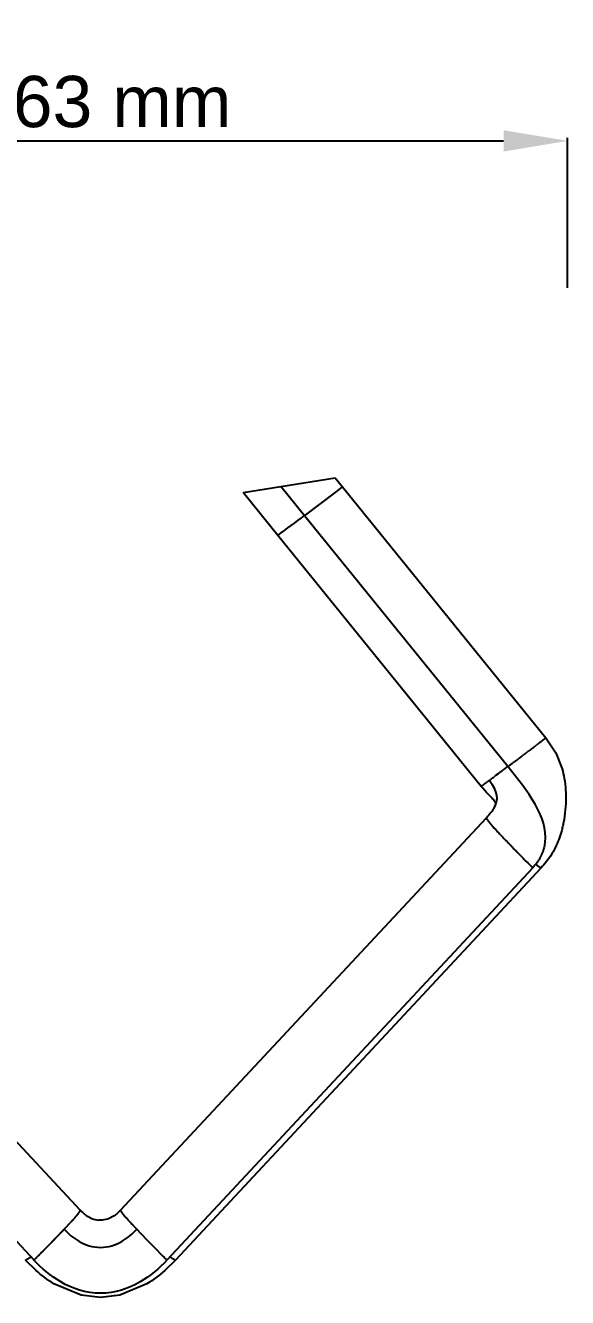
# Model space of a CAD drawing. Header units: millimetres. Extents: x 6152 to 28526, y 1087 to 12861.
# Drawn here: x 20505.6 to 20717.2, y 10625.2 to 11121.6 of the extents above; entities that cross this region are included whole.
import ezdxf

# ---------------------------------------------------------------- set-up
doc = ezdxf.new("R2010")
doc.units = ezdxf.units.MM
doc.header["$LTSCALE"] = 0.05
doc.layers.add('Cotation', color=8, linetype='Continuous', lineweight=9)
doc.styles.get("Standard").update_dxf_attribs({"font": 'arial.ttf'})
doc.dimstyles.new('ISO-25', dxfattribs={"dimtxt": 2.5, "dimasz": 2.5, "dimexe": 1.25, "dimexo": 0.625, "dimtad": 1, "dimtxsty": 'Standard', "dimcen": 2.5, "dimadec": 0, "dimazin": 0, "dimtfac": 1, "dimtmove": 0, "dimatfit": 3, "dimfxl": 1, "dimarcsym": 0})

# ---------------------------------------------------------------- blocks, each defined once
blk = doc.blocks.new('*D49')
at = {"layer": 'Cotation', "color": 0, "lineweight": -2, "transparency": 16777216}
for p, q in [((20353.92, 11019.25), (20353.92, 11077.77)), ((20378.92, 11076.52), (20692.19, 11076.52)), ((20717.19, 11019.25), (20717.19, 11077.77))]:
    blk.add_line(p, q, dxfattribs=at)
at = {"layer": 'Cotation', "color": 0, "transparency": 16777216}
for points in [[(20378.92, 11080.69), (20378.92, 11072.35), (20353.92, 11076.52)], [(20692.19, 11080.69), (20692.19, 11072.35), (20717.19, 11076.52)]]:
    blk.add_solid(points, dxfattribs=at)
at = {"layer": 'Defpoints', "color": 0, "transparency": 16777216}
for p in [(20717.19, 11076.52), (20353.92, 11018.63), (20717.19, 11018.63)]:
    blk.add_point(p, dxfattribs=at)
at = {"layer": 'Cotation', "color": 0, "transparency": 16777216, "insert": (20535.55, 11091.74), "char_height": 20, "attachment_point": 5}
blk.add_mtext('363 mm', dxfattribs=at)

msp = doc.modelspace()

# ---------------------------------------------------------------- linework, layer by layer
for p, q in [((20605.32, 10941.66), (20626.53, 10945.06)), ((20626.53, 10945.06), (20629.39, 10941.53)), ((20590.58, 10939.29), (20605.32, 10941.66)), ((20604.12, 10922.59), (20590.58, 10939.29)), ((20590.58, 10939.29), (20590.58, 10939.29)), ((20614.55, 10930.26), (20605.32, 10941.66)), ((20629.4, 10941.53), (20708.75, 10843.63)), ((20693.91, 10832.37), (20614.55, 10930.26)), ((20683.47, 10824.69), (20604.12, 10922.59)), ((20703.53, 10839.65), (20703.67, 10839.75)), ((20703.84, 10839.88), (20703.96, 10839.97)), ((20704.04, 10840.03), (20703.96, 10839.97)), ((20704.13, 10840.1), (20704.23, 10840.18)), ((20704.33, 10840.25), (20704.23, 10840.18)), ((20704.52, 10840.39), (20704.37, 10840.28)), ((20704.52, 10840.39), (20704.64, 10840.49)), ((20704.89, 10840.68), (20704.77, 10840.59)), ((20704.89, 10840.68), (20704.9, 10840.69)), ((20705.07, 10840.82), (20704.9, 10840.69)), ((20705.07, 10840.82), (20705.16, 10840.88)), ((20705.25, 10840.95), (20705.16, 10840.88)), ((20705.43, 10841.09), (20705.29, 10840.98)), ((20705.43, 10841.09), (20705.54, 10841.17)), ((20705.78, 10841.35), (20705.66, 10841.26)), ((20705.94, 10841.48), (20705.78, 10841.35)), ((20705.78, 10841.35), (20705.78, 10841.35)), ((20706.11, 10841.6), (20706.02, 10841.53)), ((20706.28, 10841.73), (20706.14, 10841.62)), ((20706.28, 10841.73), (20706.36, 10841.79)), ((20706.45, 10841.86), (20706.36, 10841.79)), ((20706.45, 10841.86), (20706.48, 10841.88)), ((20706.53, 10841.92), (20706.48, 10841.88)), ((20706.53, 10841.92), (20706.59, 10841.97)), ((20706.61, 10841.98), (20706.7, 10842.05)), ((20706.77, 10842.1), (20706.7, 10842.05)), ((20706.77, 10842.1), (20706.81, 10842.13)), ((20706.84, 10842.16), (20706.81, 10842.13)), ((20706.84, 10842.16), (20706.91, 10842.21)), ((20706.92, 10842.22), (20706.91, 10842.21)), ((20706.92, 10842.22), (20707.02, 10842.29)), ((20707.07, 10842.33), (20707.02, 10842.29)), ((20707.07, 10842.33), (20707.12, 10842.37)), ((20707.14, 10842.39), (20707.12, 10842.37)), ((20707.14, 10842.39), (20707.22, 10842.44)), ((20707.29, 10842.5), (20707.22, 10842.44)), ((20707.29, 10842.5), (20707.31, 10842.52)), ((20707.36, 10842.55), (20707.31, 10842.52)), ((20707.36, 10842.55), (20707.41, 10842.59)), ((20707.42, 10842.6), (20707.5, 10842.66)), ((20707.55, 10842.7), (20707.5, 10842.66)), ((20707.55, 10842.7), (20707.59, 10842.72)), ((20707.62, 10842.75), (20707.59, 10842.72)), ((20707.62, 10842.75), (20707.67, 10842.79)), ((20707.68, 10842.79), (20707.71, 10842.82)), ((20707.74, 10842.84), (20707.71, 10842.82)), ((20707.8, 10842.88), (20707.75, 10842.85)), ((20707.8, 10842.88), (20707.83, 10842.91)), ((20707.85, 10842.93), (20707.83, 10842.91)), ((20707.85, 10842.93), (20707.87, 10842.94)), ((20707.96, 10843.01), (20707.87, 10842.94)), ((20707.96, 10843.01), (20707.98, 10843.02)), ((20708.01, 10843.05), (20707.98, 10843.02)), ((20708.06, 10843.08), (20708.01, 10843.05)), ((20708.01, 10843.05), (20708.01, 10843.05)), ((20708.06, 10843.08), (20708.08, 10843.1)), ((20708.1, 10843.12), (20708.08, 10843.1)), ((20708.19, 10843.19), (20708.11, 10843.12)), ((20708.23, 10843.22), (20708.2, 10843.19)), ((20708.23, 10843.22), (20708.25, 10843.23)), ((20708.27, 10843.24), (20708.25, 10843.23)), ((20708.27, 10843.24), (20708.28, 10843.25)), ((20708.3, 10843.27), (20708.28, 10843.25)), ((20708.3, 10843.27), (20708.31, 10843.28)), ((20708.33, 10843.29), (20708.35, 10843.31)), ((20708.39, 10843.34), (20708.41, 10843.35)), ((20708.42, 10843.36), (20708.41, 10843.35)), ((20708.42, 10843.36), (20708.45, 10843.38)), ((20708.47, 10843.4), (20708.45, 10843.38)), ((20708.47, 10843.4), (20708.48, 10843.41)), ((20708.49, 10843.42), (20708.48, 10843.41)), ((20708.49, 10843.42), (20708.51, 10843.44)), ((20708.54, 10843.45), (20708.51, 10843.44)), ((20708.56, 10843.47), (20708.54, 10843.46)), ((20708.54, 10843.45), (20708.54, 10843.46)), ((20708.56, 10843.47), (20708.57, 10843.48)), ((20708.58, 10843.49), (20708.6, 10843.5)), ((20708.61, 10843.51), (20708.62, 10843.52)), ((20708.63, 10843.53), (20708.62, 10843.52)), ((20708.63, 10843.53), (20708.64, 10843.54)), ((20708.64, 10843.54), (20708.66, 10843.55)), ((20708.67, 10843.56), (20708.66, 10843.55)), ((20708.67, 10843.56), (20708.68, 10843.57)), ((20708.68, 10843.57), (20708.71, 10843.59)), ((20708.71, 10843.59), (20708.72, 10843.6)), ((20708.71, 10843.59), (20708.71, 10843.59)), ((20708.72, 10843.6), (20708.73, 10843.61)), ((20708.72, 10843.6), (20708.72, 10843.6)), ((20708.73, 10843.61), (20708.74, 10843.62)), ((20708.73, 10843.61), (20708.73, 10843.61)), ((20708.74, 10843.62), (20708.75, 10843.63)), ((20708.74, 10843.62), (20708.74, 10843.62)), ((20708.74, 10843.62), (20708.74, 10843.62)), ((20708.74, 10843.62), (20708.74, 10843.62)), ((20708.75, 10843.63), (20708.75, 10843.63)), ((20698.06, 10835.5), (20698.04, 10835.49)), ((20698.06, 10835.5), (20698.18, 10835.59)), ((20698.19, 10835.6), (20698.18, 10835.59)), ((20698.19, 10835.6), (20698.31, 10835.7)), ((20698.43, 10835.78), (20698.31, 10835.7)), ((20698.43, 10835.78), (20698.45, 10835.8)), ((20699.38, 10836.5), (20699.48, 10836.58)), ((20699.49, 10836.59), (20699.48, 10836.58)), ((20699.49, 10836.59), (20699.61, 10836.67)), ((20699.72, 10836.76), (20699.61, 10836.67)), ((20699.72, 10836.76), (20699.73, 10836.77)), ((20699.83, 10836.84), (20699.73, 10836.77)), ((20700.28, 10837.18), (20700.1, 10837.05)), ((20700.49, 10837.34), (20700.34, 10837.23)), ((20700.7, 10837.5), (20700.57, 10837.41)), ((20700.7, 10837.5), (20700.81, 10837.58)), ((20701.03, 10837.75), (20700.92, 10837.67)), ((20701.03, 10837.75), (20701.04, 10837.75)), ((20701.19, 10837.87), (20701.04, 10837.75)), ((20701.35, 10837.99), (20701.26, 10837.92)), ((20701.48, 10838.09), (20701.37, 10838.01)), ((20701.5, 10838.11), (20701.98, 10838.47)), ((20702.11, 10838.57), (20701.98, 10838.47)), ((20702.26, 10838.68), (20702.15, 10838.59)), ((20702.41, 10838.79), (20702.31, 10838.72)), ((20702.84, 10839.12), (20702.93, 10839.19)), ((20702.98, 10839.22), (20703.08, 10839.3)), ((20703.12, 10839.33), (20703.23, 10839.42)), ((20703.33, 10839.49), (20703.23, 10839.42)), ((20703.43, 10839.57), (20703.53, 10839.64)), ((20703.53, 10839.65), (20703.53, 10839.64)), ((20690.22, 10829.69), (20690.37, 10829.81)), ((20690.52, 10829.92), (20690.37, 10829.81)), ((20690.52, 10829.92), (20690.59, 10829.97)), ((20690.67, 10830.03), (20690.59, 10829.97)), ((20690.82, 10830.14), (20690.7, 10830.05)), ((20690.82, 10830.14), (20690.92, 10830.21)), ((20690.97, 10830.25), (20690.92, 10830.21)), ((20690.97, 10830.25), (20691.03, 10830.29)), ((20691.12, 10830.36), (20691.03, 10830.29)), ((20691.26, 10830.47), (20691.13, 10830.37)), ((20691.26, 10830.47), (20691.35, 10830.53)), ((20691.4, 10830.57), (20691.35, 10830.53)), ((20691.4, 10830.57), (20691.46, 10830.61)), ((20691.54, 10830.67), (20691.46, 10830.61)), ((20691.67, 10830.77), (20691.57, 10830.69)), ((20691.8, 10830.87), (20691.67, 10830.77)), ((20691.67, 10830.77), (20691.67, 10830.77)), ((20691.8, 10830.87), (20691.88, 10830.93)), ((20691.93, 10830.96), (20691.88, 10830.93)), ((20691.93, 10830.96), (20691.98, 10831)), ((20692.05, 10831.05), (20691.98, 10831)), ((20692.17, 10831.14), (20692.08, 10831.08)), ((20692.17, 10831.14), (20692.18, 10831.15)), ((20692.29, 10831.23), (20692.18, 10831.15)), ((20692.29, 10831.23), (20692.37, 10831.29)), ((20692.41, 10831.32), (20692.37, 10831.29)), ((20692.41, 10831.32), (20692.46, 10831.36)), ((20692.52, 10831.4), (20692.46, 10831.36)), ((20692.52, 10831.4), (20692.55, 10831.43)), ((20692.63, 10831.48), (20692.55, 10831.43)), ((20692.74, 10831.56), (20692.64, 10831.49)), ((20692.74, 10831.56), (20692.81, 10831.62)), ((20692.85, 10831.64), (20692.81, 10831.62)), ((20692.85, 10831.64), (20692.87, 10831.66)), ((20692.95, 10831.72), (20692.87, 10831.66)), ((20692.95, 10831.72), (20692.99, 10831.75)), ((20693.05, 10831.79), (20692.99, 10831.75)), ((20693.14, 10831.86), (20693.05, 10831.79)), ((20693.05, 10831.79), (20693.05, 10831.79)), ((20693.23, 10831.93), (20693.16, 10831.87)), ((20693.23, 10831.93), (20693.26, 10831.95)), ((20693.32, 10831.99), (20693.26, 10831.95)), ((20693.32, 10831.99), (20693.37, 10832.03)), ((20693.41, 10832.06), (20693.37, 10832.03)), ((20693.49, 10832.12), (20693.42, 10832.06)), ((20693.49, 10832.12), (20693.88, 10832.4)), ((20693.91, 10832.37), (20693.92, 10832.38)), ((20693.93, 10832.38), (20693.92, 10832.38)), ((20693.93, 10832.38), (20693.93, 10832.39)), ((20693.94, 10832.39), (20693.93, 10832.39)), ((20693.94, 10832.39), (20693.95, 10832.4)), ((20693.94, 10832.4), (20693.94, 10832.39)), ((20694.04, 10832.47), (20693.95, 10832.4)), ((20694.08, 10832.5), (20694.04, 10832.47)), ((20694.04, 10832.47), (20694.04, 10832.47)), ((20694.12, 10832.53), (20694.08, 10832.5)), ((20694.08, 10832.5), (20694.08, 10832.5)), ((20694.12, 10832.53), (20694.23, 10832.61)), ((20694.4, 10832.74), (20694.23, 10832.61)), ((20694.4, 10832.74), (20694.43, 10832.76)), ((20694.48, 10832.8), (20694.45, 10832.78)), ((20694.48, 10832.8), (20694.5, 10832.81)), ((20694.51, 10832.82), (20694.5, 10832.81)), ((20694.51, 10832.82), (20694.54, 10832.85)), ((20694.56, 10832.86), (20694.54, 10832.85)), ((20694.56, 10832.86), (20694.58, 10832.87)), ((20694.58, 10832.87), (20694.61, 10832.89)), ((20694.62, 10832.91), (20694.61, 10832.89)), ((20694.64, 10832.92), (20694.69, 10832.96)), ((20694.77, 10833.02), (20694.71, 10832.97)), ((20694.77, 10833.02), (20694.78, 10833.03)), ((20694.8, 10833.04), (20694.78, 10833.03)), ((20694.83, 10833.06), (20694.8, 10833.04)), ((20694.8, 10833.04), (20694.8, 10833.04)), ((20694.89, 10833.11), (20694.85, 10833.08)), ((20694.94, 10833.15), (20694.91, 10833.12)), ((20694.94, 10833.15), (20695.23, 10833.36)), ((20695.29, 10833.41), (20695.23, 10833.36)), ((20695.29, 10833.41), (20695.36, 10833.47)), ((20695.43, 10833.52), (20695.36, 10833.47)), ((20695.43, 10833.52), (20695.5, 10833.57)), ((20695.62, 10833.66), (20695.5, 10833.57)), ((20695.62, 10833.66), (20695.63, 10833.67)), ((20695.73, 10833.74), (20695.63, 10833.67)), ((20695.73, 10833.74), (20695.77, 10833.77)), ((20695.87, 10833.85), (20695.77, 10833.77)), ((20696.02, 10833.96), (20695.9, 10833.87)), ((20696.16, 10834.07), (20696.05, 10833.98)), ((20696.31, 10834.18), (20696.19, 10834.09)), ((20696.31, 10834.18), (20696.48, 10834.31)), ((20696.91, 10834.63), (20696.48, 10834.31)), ((20696.91, 10834.63), (20696.92, 10834.64)), ((20683.64, 10824.81), (20683.65, 10824.81)), ((20683.66, 10824.82), (20683.65, 10824.81)), ((20683.66, 10824.82), (20683.67, 10824.83)), ((20683.71, 10824.86), (20683.67, 10824.83)), ((20683.71, 10824.86), (20683.72, 10824.87)), ((20683.73, 10824.87), (20683.72, 10824.87)), ((20683.73, 10824.87), (20683.75, 10824.89)), ((20683.78, 10824.91), (20683.75, 10824.89)), ((20683.8, 10824.92), (20683.78, 10824.91)), ((20683.8, 10824.92), (20683.81, 10824.93)), ((20683.82, 10824.94), (20683.81, 10824.93)), ((20683.82, 10824.94), (20683.85, 10824.96)), ((20683.88, 10824.98), (20683.85, 10824.96)), ((20683.91, 10825), (20683.88, 10824.99)), ((20683.91, 10825), (20683.92, 10825.02)), ((20683.94, 10825.02), (20683.92, 10825.02)), ((20683.94, 10825.02), (20683.99, 10825.07)), ((20684, 10825.07), (20684.02, 10825.09)), ((20684.03, 10825.1), (20684.02, 10825.09)), ((20684.03, 10825.1), (20684.05, 10825.11)), ((20684.07, 10825.12), (20684.05, 10825.11)), ((20684.07, 10825.12), (20684.08, 10825.13)), ((20684.1, 10825.15), (20684.08, 10825.13)), ((20684.1, 10825.15), (20684.14, 10825.18)), ((20684.14, 10825.18), (20684.17, 10825.2)), ((20684.14, 10825.18), (20684.14, 10825.18)), ((20684.18, 10825.21), (20684.21, 10825.22)), ((20684.26, 10825.26), (20684.21, 10825.22)), ((20684.3, 10825.3), (20684.27, 10825.27)), ((20684.3, 10825.3), (20684.34, 10825.33)), ((20684.39, 10825.36), (20684.34, 10825.33)), ((20684.39, 10825.36), (20684.42, 10825.38)), ((20684.48, 10825.43), (20684.42, 10825.38)), ((20684.53, 10825.46), (20684.49, 10825.44)), ((20684.53, 10825.46), (20684.57, 10825.5)), ((20684.63, 10825.53), (20684.57, 10825.5)), ((20684.63, 10825.53), (20684.65, 10825.56)), ((20684.68, 10825.57), (20684.65, 10825.56)), ((20684.68, 10825.57), (20684.74, 10825.62)), ((20684.78, 10825.65), (20684.74, 10825.62)), ((20684.78, 10825.65), (20684.82, 10825.68)), ((20684.88, 10825.72), (20684.82, 10825.68)), ((20684.88, 10825.72), (20684.91, 10825.75)), ((20684.99, 10825.8), (20684.91, 10825.75)), ((20684.99, 10825.8), (20685.09, 10825.88)), ((20685.1, 10825.89), (20685.09, 10825.88)), ((20685.1, 10825.89), (20685.19, 10825.95)), ((20685.21, 10825.97), (20685.26, 10826.01)), ((20685.33, 10826.05), (20685.26, 10826.01)), ((20685.33, 10826.05), (20685.43, 10826.13)), ((20685.44, 10826.14), (20685.51, 10826.19)), ((20685.56, 10826.23), (20685.51, 10826.19)), ((20685.56, 10826.23), (20685.68, 10826.31)), ((20685.8, 10826.41), (20685.68, 10826.31)), ((20685.8, 10826.41), (20685.84, 10826.44)), ((20685.92, 10826.5), (20685.84, 10826.44)), ((20685.92, 10826.5), (20686.02, 10826.57)), ((20686.17, 10826.68), (20686.02, 10826.57)), ((20686.3, 10826.78), (20686.19, 10826.7)), ((20686.3, 10826.78), (20686.54, 10826.96)), ((20686.55, 10826.96), (20686.54, 10826.96)), ((20687.05, 10827.34), (20686.55, 10826.96)), ((20687.05, 10827.34), (20687.26, 10827.49)), ((20687.38, 10827.58), (20687.26, 10827.49)), ((20687.38, 10827.58), (20687.44, 10827.62)), ((20687.55, 10827.71), (20687.44, 10827.62)), ((20687.55, 10827.71), (20687.61, 10827.76)), ((20687.71, 10827.83), (20687.61, 10827.76)), ((20687.71, 10827.83), (20687.79, 10827.89)), ((20687.88, 10827.95), (20687.79, 10827.89)), ((20687.88, 10827.95), (20687.96, 10828.02)), ((20688.04, 10828.07), (20687.96, 10828.02)), ((20688.04, 10828.07), (20688.16, 10828.16)), ((20688.2, 10828.19), (20688.35, 10828.3)), ((20688.35, 10828.31), (20688.54, 10828.44)), ((20688.35, 10828.31), (20688.35, 10828.3)), ((20688.82, 10828.65), (20688.54, 10828.44)), ((20688.82, 10828.65), (20688.98, 10828.77)), ((20689.44, 10829.11), (20688.98, 10828.77)), ((20690.06, 10829.57), (20689.47, 10829.13)), ((20690.06, 10829.57), (20690.15, 10829.64)), ((20690.22, 10829.69), (20690.15, 10829.64)), ((20683.47, 10824.69), (20683.48, 10824.7)), ((20683.48, 10824.7), (20683.48, 10824.7)), ((20683.48, 10824.7), (20683.48, 10824.7)), ((20683.49, 10824.7), (20683.48, 10824.7)), ((20683.48, 10824.7), (20683.48, 10824.7)), ((20683.48, 10824.7), (20683.48, 10824.69)), ((20683.5, 10824.71), (20683.49, 10824.7)), ((20683.49, 10824.7), (20683.49, 10824.7)), ((20683.5, 10824.71), (20683.51, 10824.71)), ((20683.51, 10824.72), (20683.53, 10824.73)), ((20683.51, 10824.72), (20683.51, 10824.71)), ((20683.53, 10824.73), (20683.54, 10824.74)), ((20683.53, 10824.73), (20683.53, 10824.73)), ((20683.55, 10824.74), (20683.54, 10824.74)), ((20683.55, 10824.74), (20683.57, 10824.76)), ((20683.57, 10824.76), (20683.58, 10824.77)), ((20683.57, 10824.76), (20683.57, 10824.76)), ((20683.59, 10824.78), (20683.58, 10824.77)), ((20683.59, 10824.78), (20683.6, 10824.78)), ((20683.61, 10824.79), (20683.6, 10824.78)), ((20683.61, 10824.79), (20683.62, 10824.8)), ((20683.64, 10824.81), (20683.62, 10824.8)), ((20716.51, 10820.91), (20716.52, 10820.42)), ((20384.26, 10812.4), (20527.01, 10659.32)), ((20542.74, 10659.32), (20685.48, 10812.4)), ((20685.47, 10812.36), (20685.47, 10812.36)), ((20685.47, 10812.36), (20685.47, 10812.34)), ((20685.47, 10812.34), (20685.47, 10812.34)), ((20685.5, 10812.41), (20685.49, 10812.41)), ((20686.2, 10811.16), (20686.24, 10811.12)), ((20686.24, 10811.11), (20686.28, 10811.07)), ((20686.54, 10810.74), (20686.64, 10810.61)), ((20686.64, 10810.61), (20686.69, 10810.55)), ((20686.69, 10810.55), (20686.74, 10810.5)), ((20686.74, 10810.49), (20686.79, 10810.43)), ((20686.79, 10810.43), (20686.84, 10810.37)), ((20686.84, 10810.37), (20687.13, 10810.03)), ((20687.4, 10809.72), (20687.46, 10809.65)), ((20687.47, 10809.64), (20687.54, 10809.56)), ((20687.54, 10809.56), (20687.69, 10809.39)), ((20687.69, 10809.39), (20687.77, 10809.31)), ((20687.77, 10809.3), (20687.85, 10809.22)), ((20687.85, 10809.21), (20687.93, 10809.13)), ((20687.93, 10809.13), (20687.96, 10809.09)), ((20687.96, 10809.09), (20688.01, 10809.04)), ((20688.01, 10809.04), (20688.07, 10808.97)), ((20688.07, 10808.97), (20688.09, 10808.95)), ((20688.1, 10808.93), (20688.45, 10808.55)), ((20689.34, 10807.58), (20689.53, 10807.38)), ((20689.53, 10807.38), (20689.89, 10807)), ((20689.91, 10806.98), (20689.95, 10806.94)), ((20689.95, 10806.94), (20690.31, 10806.55)), ((20691.77, 10805), (20691.81, 10804.96)), ((20691.81, 10804.96), (20691.88, 10804.88)), ((20691.88, 10804.88), (20692.34, 10804.4)), ((20692.34, 10804.4), (20693.01, 10803.7)), ((20693.02, 10803.69), (20693.2, 10803.5)), ((20693.24, 10803.46), (20693.56, 10803.12)), ((20693.57, 10803.11), (20693.95, 10802.71)), ((20694, 10802.67), (20694.15, 10802.51)), ((20694.17, 10802.48), (20694.9, 10801.73)), ((20694.94, 10801.69), (20695.1, 10801.52)), ((20695.14, 10801.48), (20695.53, 10801.08)), ((20695.55, 10801.05), (20696.35, 10800.23)), ((20696.35, 10800.23), (20696.77, 10799.8)), ((20696.81, 10799.76), (20696.96, 10799.61)), ((20696.96, 10799.61), (20697.06, 10799.5)), ((20698.94, 10797.59), (20699.16, 10797.36)), ((20699.17, 10797.35), (20699.67, 10796.85)), ((20699.67, 10796.85), (20699.71, 10796.81)), ((20699.71, 10796.81), (20699.9, 10796.62)), ((20699.9, 10796.62), (20700.18, 10796.33)), ((20700.18, 10796.33), (20700.69, 10795.81)), ((20700.69, 10795.81), (20700.89, 10795.61)), ((20700.89, 10795.61), (20700.95, 10795.55)), ((20700.95, 10795.55), (20701.21, 10795.29)), ((20701.21, 10795.29), (20701.65, 10794.85)), ((20508.93, 10639.86), (20366.17, 10792.95)), ((20703.57, 10792.95), (20560.82, 10639.86)), ((20706.91, 10792.94), (20564.16, 10639.86)), ((20701.65, 10794.85), (20702.2, 10794.28)), ((20702.7, 10793.78), (20702.88, 10793.6)), ((20702.88, 10793.6), (20703.04, 10793.44)), ((20703.04, 10793.44), (20703.06, 10793.42)), ((20703.04, 10793.44), (20703.04, 10793.44)), ((20703.06, 10793.42), (20703.11, 10793.38)), ((20703.11, 10793.38), (20703.36, 10793.13)), ((20703.37, 10793.13), (20703.38, 10793.11)), ((20703.38, 10793.11), (20703.42, 10793.08)), ((20703.42, 10793.08), (20703.44, 10793.07)), ((20703.44, 10793.06), (20703.45, 10793.05)), ((20703.46, 10793.05), (20703.47, 10793.04)), ((20703.47, 10793.04), (20703.47, 10793.03)), ((20703.47, 10793.03), (20703.48, 10793.02)), ((20703.48, 10793.02), (20703.49, 10793.02)), ((20703.49, 10793.02), (20703.5, 10793.01)), ((20703.5, 10793.01), (20703.5, 10793.01)), ((20703.5, 10793.01), (20703.51, 10793)), ((20703.51, 10793), (20703.51, 10793)), ((20703.58, 10792.95), (20703.58, 10792.95)), ((20704.72, 10794.28), (20705.15, 10793.99)), ((20705.15, 10793.99), (20705.46, 10793.78)), ((20705.46, 10793.78), (20705.65, 10793.65)), ((20705.65, 10793.65), (20705.66, 10793.64)), ((20705.66, 10793.64), (20705.74, 10793.59)), ((20705.74, 10793.59), (20705.76, 10793.57)), ((20706.79, 10792.95), (20706.88, 10792.93)), ((20706.91, 10792.94), (20706.92, 10792.95)), ((20706.91, 10792.94), (20706.91, 10792.94)), ((20706.91, 10792.94), (20706.91, 10792.94)), ((20524.58, 10656.04), (20524.65, 10656.13)), ((20524.68, 10656.16), (20524.65, 10656.13)), ((20524.68, 10656.16), (20524.73, 10656.22)), ((20524.74, 10656.23), (20524.73, 10656.22)), ((20524.74, 10656.23), (20524.81, 10656.31)), ((20524.84, 10656.34), (20524.81, 10656.31)), ((20524.84, 10656.34), (20524.89, 10656.39)), ((20524.9, 10656.41), (20524.89, 10656.39)), ((20524.9, 10656.41), (20524.96, 10656.48)), ((20524.96, 10656.48), (20525.04, 10656.56)), ((20525.06, 10656.58), (20525.04, 10656.56)), ((20525.06, 10656.58), (20525.11, 10656.64)), ((20525.11, 10656.65), (20525.18, 10656.72)), ((20525.2, 10656.75), (20525.18, 10656.72)), ((20525.2, 10656.75), (20525.25, 10656.8)), ((20525.26, 10656.81), (20525.25, 10656.8)), ((20525.26, 10656.81), (20525.31, 10656.88)), ((20525.34, 10656.91), (20525.31, 10656.88)), ((20525.34, 10656.91), (20525.38, 10656.95)), ((20525.39, 10656.97), (20525.38, 10656.95)), ((20525.39, 10656.97), (20525.44, 10657.02)), ((20525.44, 10657.03), (20525.49, 10657.09)), ((20525.52, 10657.11), (20525.49, 10657.09)), ((20525.52, 10657.11), (20525.55, 10657.15)), ((20525.56, 10657.17), (20525.55, 10657.15)), ((20525.56, 10657.17), (20525.6, 10657.22)), ((20525.61, 10657.23), (20525.71, 10657.34)), ((20525.72, 10657.36), (20525.71, 10657.34)), ((20525.72, 10657.36), (20525.76, 10657.4)), ((20525.77, 10657.41), (20525.81, 10657.46)), ((20525.81, 10657.47), (20525.86, 10657.52)), ((20525.87, 10657.54), (20525.86, 10657.52)), ((20525.87, 10657.54), (20525.9, 10657.58)), ((20525.91, 10657.59), (20525.95, 10657.64)), ((20525.97, 10657.66), (20525.95, 10657.64)), ((20525.97, 10657.66), (20526, 10657.7)), ((20526.01, 10657.71), (20526, 10657.7)), ((20526.01, 10657.71), (20526.04, 10657.76)), ((20526.05, 10657.76), (20526.09, 10657.81)), ((20526.1, 10657.83), (20526.09, 10657.81)), ((20526.1, 10657.83), (20526.13, 10657.87)), ((20526.14, 10657.88), (20526.17, 10657.92)), ((20526.19, 10657.94), (20526.17, 10657.92)), ((20526.19, 10657.94), (20526.22, 10657.98)), ((20526.22, 10657.99), (20526.26, 10658.03)), ((20526.22, 10657.99), (20526.22, 10657.98)), ((20526.26, 10658.03), (20526.3, 10658.08)), ((20526.31, 10658.09), (20526.3, 10658.08)), ((20526.31, 10658.09), (20526.33, 10658.13)), ((20526.34, 10658.14), (20526.37, 10658.18)), ((20526.39, 10658.2), (20526.37, 10658.18)), ((20526.39, 10658.2), (20526.41, 10658.23)), ((20526.42, 10658.24), (20526.41, 10658.23)), ((20526.42, 10658.24), (20526.45, 10658.28)), ((20526.45, 10658.28), (20526.48, 10658.33)), ((20526.49, 10658.34), (20526.48, 10658.33)), ((20526.49, 10658.34), (20526.53, 10658.39)), ((20526.53, 10658.4), (20526.58, 10658.46)), ((20526.59, 10658.47), (20526.58, 10658.46)), ((20526.59, 10658.47), (20526.62, 10658.52)), ((20526.63, 10658.53), (20526.62, 10658.52)), ((20526.63, 10658.53), (20526.67, 10658.58)), ((20526.68, 10658.6), (20526.67, 10658.58)), ((20526.68, 10658.6), (20526.71, 10658.64)), ((20526.71, 10658.65), (20526.75, 10658.7)), ((20526.71, 10658.65), (20526.71, 10658.64)), ((20526.76, 10658.72), (20526.75, 10658.7)), ((20526.76, 10658.72), (20526.79, 10658.76)), ((20526.79, 10658.76), (20526.85, 10658.86)), ((20526.79, 10658.76), (20526.79, 10658.76)), ((20526.86, 10658.87), (20526.85, 10658.86)), ((20526.86, 10658.87), (20526.88, 10658.9)), ((20526.88, 10658.91), (20526.9, 10658.95)), ((20526.88, 10658.91), (20526.88, 10658.9)), ((20526.91, 10658.95), (20526.9, 10658.95)), ((20526.91, 10658.95), (20526.93, 10658.99)), ((20526.93, 10658.99), (20526.95, 10659.02)), ((20526.93, 10658.99), (20526.93, 10658.99)), ((20526.95, 10659.03), (20526.96, 10659.06)), ((20526.95, 10659.03), (20526.95, 10659.02)), ((20526.97, 10659.07), (20526.96, 10659.06)), ((20526.97, 10659.07), (20526.98, 10659.1)), ((20526.98, 10659.1), (20526.99, 10659.13)), ((20526.98, 10659.1), (20526.98, 10659.1)), ((20527, 10659.13), (20526.99, 10659.13)), ((20527, 10659.33), (20527.01, 10659.33)), ((20527, 10659.13), (20527.01, 10659.16)), ((20527.01, 10659.32), (20527.01, 10659.32)), ((20527.02, 10659.32), (20527.01, 10659.32)), ((20527.01, 10659.16), (20527.02, 10659.19)), ((20527.01, 10659.16), (20527.01, 10659.16)), ((20527.02, 10659.32), (20527.02, 10659.32)), ((20527.02, 10659.31), (20527.02, 10659.32)), ((20527.02, 10659.31), (20527.02, 10659.31)), ((20527.03, 10659.29), (20527.02, 10659.31)), ((20527.02, 10659.21), (20527.03, 10659.23)), ((20527.02, 10659.21), (20527.02, 10659.21)), ((20527.02, 10659.19), (20527.02, 10659.21)), ((20527.02, 10659.19), (20527.02, 10659.19)), ((20527.03, 10659.29), (20527.03, 10659.29)), ((20527.03, 10659.28), (20527.03, 10659.29)), ((20527.03, 10659.28), (20527.03, 10659.28)), ((20527.03, 10659.24), (20527.03, 10659.23)), ((20542.73, 10659.32), (20542.72, 10659.24)), ((20542.72, 10659.24), (20542.72, 10659.23)), ((20542.74, 10659.32), (20542.73, 10659.32)), ((20542.75, 10659.33), (20542.74, 10659.33)), ((20519.96, 10651.1), (20520.04, 10651.19)), ((20520.06, 10651.21), (20520.16, 10651.32)), ((20520.21, 10651.36), (20520.39, 10651.56)), ((20520.4, 10651.57), (20520.61, 10651.79)), ((20522.29, 10653.58), (20522.55, 10653.85)), ((20522.57, 10653.87), (20522.76, 10654.08)), ((20522.78, 10654.1), (20522.76, 10654.08)), ((20522.78, 10654.1), (20522.86, 10654.19)), ((20522.87, 10654.19), (20522.86, 10654.19)), ((20522.87, 10654.19), (20522.97, 10654.3)), ((20523, 10654.33), (20522.97, 10654.3)), ((20523, 10654.33), (20523.07, 10654.41)), ((20523.08, 10654.42), (20523.17, 10654.52)), ((20523.2, 10654.55), (20523.17, 10654.52)), ((20523.2, 10654.55), (20523.27, 10654.63)), ((20523.29, 10654.64), (20523.37, 10654.73)), ((20523.41, 10654.77), (20523.37, 10654.73)), ((20523.41, 10654.77), (20523.47, 10654.84)), ((20523.49, 10654.86), (20523.47, 10654.84)), ((20523.49, 10654.86), (20523.67, 10655.05)), ((20523.69, 10655.08), (20523.67, 10655.05)), ((20523.69, 10655.08), (20523.76, 10655.15)), ((20523.77, 10655.16), (20523.86, 10655.26)), ((20523.88, 10655.29), (20523.86, 10655.26)), ((20523.88, 10655.29), (20523.95, 10655.36)), ((20523.96, 10655.37), (20524.04, 10655.46)), ((20524.07, 10655.49), (20524.04, 10655.46)), ((20524.07, 10655.49), (20524.13, 10655.56)), ((20524.15, 10655.58), (20524.13, 10655.56)), ((20524.15, 10655.58), (20524.31, 10655.75)), ((20524.33, 10655.77), (20524.31, 10655.75)), ((20524.33, 10655.77), (20524.4, 10655.85)), ((20524.4, 10655.85), (20524.48, 10655.94)), ((20524.51, 10655.97), (20524.48, 10655.94)), ((20524.51, 10655.97), (20524.57, 10656.04)), ((20535.55, 10655.43), (20534.19, 10655.43)), ((20515.14, 10646.11), (20515.24, 10646.21)), ((20515.27, 10646.24), (20515.36, 10646.34)), ((20515.39, 10646.37), (20515.49, 10646.47)), ((20515.52, 10646.5), (20515.73, 10646.72)), ((20515.76, 10646.75), (20515.97, 10646.97)), ((20516.01, 10647), (20516.21, 10647.21)), ((20516.25, 10647.25), (20516.39, 10647.4)), ((20516.43, 10647.43), (20516.58, 10647.59)), ((20516.6, 10647.62), (20516.76, 10647.77)), ((20516.78, 10647.8), (20516.93, 10647.96)), ((20516.95, 10647.98), (20517.11, 10648.14)), ((20517.13, 10648.16), (20517.29, 10648.32)), ((20517.3, 10648.33), (20517.46, 10648.5)), ((20517.47, 10648.51), (20517.63, 10648.68)), ((20517.64, 10648.68), (20517.63, 10648.68)), ((20517.64, 10648.68), (20517.97, 10649.03)), ((20518.02, 10649.09), (20517.97, 10649.03)), ((20518.02, 10649.09), (20518.14, 10649.21)), ((20518.19, 10649.26), (20518.31, 10649.38)), ((20518.35, 10649.43), (20518.47, 10649.55)), ((20518.51, 10649.59), (20518.64, 10649.72)), ((20518.67, 10649.76), (20518.8, 10649.89)), ((20518.83, 10649.93), (20518.96, 10650.06)), ((20518.99, 10650.09), (20519.09, 10650.19)), ((20519.09, 10650.2), (20519.21, 10650.32)), ((20519.25, 10650.36), (20519.33, 10650.44)), ((20519.35, 10650.47), (20519.45, 10650.57)), ((20519.45, 10650.58), (20519.57, 10650.7)), ((20519.61, 10650.74), (20519.69, 10650.82)), ((20519.71, 10650.84), (20519.93, 10651.07)), ((20510.22, 10641.12), (20510.3, 10641.2)), ((20510.35, 10641.25), (20510.3, 10641.2)), ((20510.35, 10641.25), (20510.45, 10641.36)), ((20510.62, 10641.53), (20510.45, 10641.36)), ((20510.62, 10641.53), (20510.66, 10641.56)), ((20510.76, 10641.66), (20510.66, 10641.56)), ((20510.76, 10641.66), (20510.78, 10641.68)), ((20510.83, 10641.73), (20510.78, 10641.68)), ((20510.83, 10641.73), (20510.85, 10641.76)), ((20510.89, 10641.8), (20510.85, 10641.76)), ((20510.89, 10641.8), (20510.93, 10641.84)), ((20511.03, 10641.95), (20510.93, 10641.84)), ((20511.03, 10641.95), (20511.08, 10642)), ((20511.18, 10642.09), (20511.08, 10642)), ((20511.18, 10642.09), (20511.24, 10642.16)), ((20511.39, 10642.31), (20511.24, 10642.16)), ((20511.72, 10642.63), (20511.4, 10642.32)), ((20511.72, 10642.63), (20512.32, 10643.25)), ((20512.33, 10643.25), (20512.32, 10643.25)), ((20512.33, 10643.25), (20512.47, 10643.39)), ((20512.47, 10643.4), (20512.6, 10643.53)), ((20512.47, 10643.4), (20512.47, 10643.39)), ((20512.61, 10643.54), (20512.6, 10643.53)), ((20512.61, 10643.54), (20512.74, 10643.67)), ((20512.75, 10643.68), (20512.88, 10643.81)), ((20512.89, 10643.82), (20513.02, 10643.95)), ((20513.03, 10643.96), (20513.16, 10644.09)), ((20513.17, 10644.1), (20513.29, 10644.23)), ((20513.3, 10644.24), (20513.43, 10644.37)), ((20513.44, 10644.38), (20513.56, 10644.5)), ((20513.58, 10644.52), (20513.69, 10644.64)), ((20513.71, 10644.65), (20513.83, 10644.77)), ((20513.84, 10644.79), (20513.96, 10644.91)), ((20513.98, 10644.93), (20514.09, 10645.04)), ((20514.11, 10645.06), (20514.22, 10645.17)), ((20514.24, 10645.19), (20514.35, 10645.31)), ((20514.37, 10645.33), (20514.48, 10645.44)), ((20514.5, 10645.46), (20514.61, 10645.57)), ((20514.63, 10645.59), (20514.74, 10645.7)), ((20514.76, 10645.72), (20514.86, 10645.83)), ((20514.89, 10645.86), (20514.99, 10645.96)), ((20515.01, 10645.99), (20515.11, 10646.09)), ((20558.07, 10642.6), (20559.26, 10641.39)), ((20559.26, 10641.39), (20559.7, 10640.95)), ((20505.59, 10639.86), (20505.58, 10639.86)), ((20505.59, 10639.86), (20505.59, 10639.85)), ((20505.6, 10639.85), (20505.59, 10639.85)), ((20505.61, 10639.85), (20505.6, 10639.85)), ((20505.6, 10639.85), (20505.6, 10639.85)), ((20505.62, 10639.85), (20505.61, 10639.85)), ((20505.61, 10639.85), (20505.61, 10639.85)), ((20505.63, 10639.85), (20505.62, 10639.85)), ((20505.62, 10639.85), (20505.62, 10639.85)), ((20505.64, 10639.85), (20505.63, 10639.85)), ((20505.63, 10639.85), (20505.63, 10639.85)), ((20505.65, 10639.85), (20505.64, 10639.85)), ((20505.64, 10639.85), (20505.64, 10639.85)), ((20505.65, 10639.85), (20505.66, 10639.85)), ((20505.66, 10639.85), (20505.66, 10639.85)), ((20505.66, 10639.85), (20505.67, 10639.85)), ((20505.67, 10639.86), (20505.67, 10639.85)), ((20505.67, 10639.86), (20505.68, 10639.86)), ((20505.68, 10639.86), (20505.68, 10639.86)), ((20505.68, 10639.86), (20505.7, 10639.86)), ((20505.7, 10639.86), (20505.71, 10639.87)), ((20505.7, 10639.86), (20505.7, 10639.86)), ((20505.71, 10639.87), (20505.74, 10639.88)), ((20505.71, 10639.87), (20505.71, 10639.87)), ((20505.74, 10639.88), (20505.8, 10639.91)), ((20505.74, 10639.88), (20505.74, 10639.88)), ((20505.81, 10639.91), (20505.8, 10639.91)), ((20505.81, 10639.91), (20505.85, 10639.93)), ((20505.85, 10639.93), (20505.89, 10639.95)), ((20505.85, 10639.93), (20505.85, 10639.93)), ((20505.89, 10639.96), (20505.92, 10639.97)), ((20505.94, 10639.98), (20505.92, 10639.97)), ((20505.94, 10639.98), (20505.97, 10640)), ((20505.98, 10640), (20505.97, 10640)), ((20505.98, 10640), (20506.03, 10640.03)), ((20506.03, 10640.03), (20506.06, 10640.05)), ((20506.03, 10640.03), (20506.03, 10640.03)), ((20506.08, 10640.06), (20506.06, 10640.05)), ((20506.08, 10640.06), (20506.12, 10640.09)), ((20506.13, 10640.09), (20506.12, 10640.09)), ((20506.13, 10640.09), (20506.18, 10640.12)), ((20506.18, 10640.13), (20506.24, 10640.16)), ((20506.18, 10640.13), (20506.18, 10640.12)), ((20506.24, 10640.16), (20506.28, 10640.18)), ((20506.28, 10640.19), (20506.32, 10640.21)), ((20506.28, 10640.19), (20506.28, 10640.18)), ((20506.33, 10640.22), (20506.32, 10640.21)), ((20506.33, 10640.22), (20506.36, 10640.24)), ((20506.38, 10640.25), (20506.36, 10640.24)), ((20506.38, 10640.25), (20506.42, 10640.28)), ((20506.43, 10640.28), (20506.51, 10640.34)), ((20506.53, 10640.35), (20506.51, 10640.34)), ((20506.53, 10640.35), (20506.62, 10640.41)), ((20506.63, 10640.42), (20506.62, 10640.41)), ((20506.63, 10640.42), (20506.72, 10640.47)), ((20506.74, 10640.49), (20506.72, 10640.47)), ((20506.74, 10640.49), (20506.83, 10640.55)), ((20506.84, 10640.56), (20506.83, 10640.55)), ((20506.84, 10640.56), (20506.94, 10640.63)), ((20506.96, 10640.64), (20506.94, 10640.63)), ((20506.96, 10640.64), (20507.05, 10640.7)), ((20507.06, 10640.71), (20507.05, 10640.7)), ((20507.06, 10640.71), (20507.38, 10640.92)), ((20507.51, 10641.01), (20507.38, 10640.92)), ((20507.62, 10641.09), (20507.51, 10641.02)), ((20507.62, 10641.09), (20507.63, 10641.1)), ((20507.72, 10641.16), (20507.63, 10641.1)), ((20508.92, 10639.86), (20508.93, 10639.87)), ((20508.93, 10639.88), (20508.93, 10639.87)), ((20508.93, 10639.87), (20508.93, 10639.87)), ((20509.11, 10640.02), (20508.97, 10639.9)), ((20509.43, 10640.33), (20509.29, 10640.2)), ((20509.43, 10640.33), (20509.44, 10640.34)), ((20509.46, 10640.36), (20509.44, 10640.34)), ((20509.46, 10640.36), (20509.56, 10640.45)), ((20509.64, 10640.53), (20509.56, 10640.45)), ((20509.64, 10640.53), (20509.69, 10640.59)), ((20509.72, 10640.61), (20509.69, 10640.59)), ((20509.72, 10640.61), (20509.73, 10640.62)), ((20509.76, 10640.65), (20509.73, 10640.62)), ((20509.87, 10640.76), (20509.76, 10640.66)), ((20509.76, 10640.65), (20509.76, 10640.66)), ((20509.87, 10640.76), (20509.92, 10640.82)), ((20509.94, 10640.84), (20509.92, 10640.82)), ((20509.94, 10640.84), (20509.99, 10640.88)), ((20510.01, 10640.91), (20509.99, 10640.88)), ((20510.01, 10640.91), (20510.05, 10640.95)), ((20510.08, 10640.98), (20510.05, 10640.95)), ((20510.08, 10640.98), (20510.17, 10641.07)), ((20510.22, 10641.12), (20510.17, 10641.07)), ((20559.7, 10640.95), (20560.02, 10640.62)), ((20560.02, 10640.62), (20560.03, 10640.61)), ((20560.03, 10640.61), (20560.05, 10640.59)), ((20560.05, 10640.59), (20560.13, 10640.51)), ((20560.13, 10640.51), (20560.2, 10640.44)), ((20560.2, 10640.44), (20560.32, 10640.32)), ((20560.32, 10640.32), (20560.45, 10640.2)), ((20560.64, 10640.02), (20560.78, 10639.9)), ((20560.82, 10639.86), (20560.82, 10639.87)), ((20562.03, 10641.16), (20562.36, 10640.93)), ((20562.36, 10640.93), (20562.77, 10640.65)), ((20562.77, 10640.65), (20562.82, 10640.62)), ((20564.11, 10639.85), (20564.13, 10639.85)), ((20564.16, 10639.86), (20564.16, 10639.86))]:
    msp.add_line(p, q)
msp.add_lwpolyline([(20614.55, 10930.26), (20626.75, 10939.5), (20629.36, 10941.5), (20629.39, 10941.53)])
for points in [[(20708.75, 10843.63), (20712.58, 10837.81), (20715.07, 10831.49, -0.025429), (20715.88, 10827.92, -0.028392), (20716.43, 10823.02, -0.010322), (20716.51, 10820.91)], [(20689.18, 10818.01), (20689.16, 10818.08), (20689.08, 10818.28, 0.017776), (20688.99, 10818.46, 0.015899), (20688.87, 10818.66, 0.013825), (20688.71, 10818.91, 0.01187), (20688.49, 10819.2, 0.009799), (20688.21, 10819.54, 0.00769), (20687.85, 10819.94, 0.005743), (20687.29, 10820.54, 0.001063), (20686.17, 10821.7, -0.021772), (20683.48, 10824.69)], [(20716.52, 10820.42, -0.049021), (20715.59, 10810.57, -0.008581), (20715.25, 10808.95, -0.011699), (20714.77, 10807.04), (20714.42, 10805.86), (20714.04, 10804.7), (20713.75, 10803.9), (20713.44, 10803.11), (20713.11, 10802.33), (20712.77, 10801.56), (20712.38, 10800.75), (20711.97, 10799.96), (20711.54, 10799.18), (20711.09, 10798.42), (20710.49, 10797.48), (20709.87, 10796.57), (20709.41, 10795.94), (20708.95, 10795.32), (20708.46, 10794.71), (20707.96, 10794.11), (20707.44, 10793.52), (20706.92, 10792.95)], [(20688.66, 10816.53, 0.016223), (20688.86, 10816.94, 0.023063), (20689.03, 10817.38, 0.023381), (20689.13, 10817.7, 0.021563), (20689.16, 10817.89, 0.019518), (20689.18, 10817.98), (20689.18, 10818.01)], [(20708.38, 10802.93, -0.025994), (20708.02, 10800.98, -0.005852), (20707.88, 10800.42), (20707.8, 10800.14), (20707.71, 10799.86), (20707.62, 10799.58), (20707.53, 10799.3), (20707.34, 10798.8), (20707.14, 10798.31), (20706.92, 10797.83), (20706.69, 10797.35), (20706.54, 10797.05), (20706.38, 10796.76), (20706.21, 10796.46), (20706.04, 10796.17), (20705.86, 10795.88), (20705.67, 10795.6), (20705.49, 10795.32), (20705.29, 10795.04), (20704.89, 10794.5), (20704.47, 10793.97), (20704.03, 10793.45), (20703.58, 10792.95)], [(20527.02, 10659.32, 0.006657), (20527.38, 10658.93, 0.024791), (20528.5, 10657.91, 0.031376), (20529.82, 10656.96), (20531.5, 10656.08, 0.077445), (20534.19, 10655.43)], [(20542.73, 10659.32, -0.006657), (20542.36, 10658.93, -0.024791), (20541.24, 10657.91, -0.031376), (20539.93, 10656.96), (20538.25, 10656.08, -0.077445), (20535.55, 10655.43)], [(20564.16, 10639.86), (20560.01, 10635.8, -0.044381), (20553.03, 10630.62), (20542.43, 10626.15), (20534.87, 10625.24), (20527.32, 10626.15), (20516.71, 10630.62, -0.044381), (20509.74, 10635.8), (20505.59, 10639.86)]]:
    msp.add_lwpolyline(points, format="xyb")
for centre, radius, start, end in [((1636.99, 36533.56), 31869.63, 306.523133, 306.546414), ((18579.71, 13641.3), 3515.67, 307.16714, 307.16847), ((18601.07, 13613.13), 3480.31, 307.16847, 307.17009), ((18615.93, 13593.53), 3455.71, 307.17009, 307.17055), ((18686.18, 13500.88), 3339.44, 307.17476, 307.17606), ((18700.11, 13482.52), 3316.4, 307.17606, 307.17688), ((18765.62, 13396.15), 3207.99, 307.18116, 307.18213), ((18851.34, 13283.16), 3066.17, 307.18829, 307.18986), ((18868.65, 13260.35), 3037.53, 307.18986, 307.19141), ((18996.55, 13091.82), 2825.97, 307.20324, 307.20409), ((19071.59, 12992.99), 2701.88, 307.21057, 307.21238), ((19074.94, 12988.57), 2696.33, 307.21234, 307.2138), ((19143.7, 12898.05), 2582.65, 307.22157, 307.22364), ((19189.54, 12837.72), 2506.88, 307.22623, 307.22695), ((19798.97, 12035.8), 1499.67, 307.24417, 307.245), ((20373.78, 11280.39), 550.44, 307.3094, 307.3115), ((20490.47, 11127.37), 358, 307.3517, 307.3532), ((20517.95, 11091.38), 312.71, 307.366, 307.3694), ((20634.46, 10939.09), 120.97, 307.4989, 307.5019), ((20656.15, 10910.86), 85.37, 307.5594, 307.5652), ((20679.66, 10880.38), 46.87, 307.7595, 307.7691), ((20703.34, 10850.16), 8.49, 308.6716, 308.6839), ((15940.54, 17129.44), 7889.71, 307.075966, 307.076189), ((15981.77, 17074.87), 7821.33, 307.076191, 307.077168), ((16007.8, 17040.43), 7778.15, 307.077165, 307.077506), ((16025.53, 17016.96), 7748.73, 307.077509, 307.078371), ((16074.11, 16952.69), 7668.17, 307.078372, 307.078833), ((16102.09, 16915.65), 7621.75, 307.078832, 307.079586), ((16139.53, 16866.11), 7559.66, 307.079587, 307.080169), ((16174.34, 16820.06), 7501.93, 307.080168, 307.08081), ((16204.06, 16780.73), 7452.64, 307.08081, 307.081515), ((16235.75, 16738.8), 7400.07, 307.081516, 307.082043), ((16267.71, 16696.51), 7347.06, 307.082042, 307.082871), ((16296.62, 16658.27), 7299.13, 307.082872, 307.083283), ((16330.5, 16613.44), 7242.94, 307.083282, 307.084237), ((16359.84, 16574.62), 7194.27, 307.084238, 307.084532), ((16392.42, 16531.51), 7140.24, 307.084531, 307.085613), ((16629.1, 16218.43), 6747.77, 307.089802, 307.090903), ((16659.45, 16178.29), 6697.44, 307.090904, 307.09122), ((16686.92, 16141.96), 6651.9, 307.091219, 307.092203), ((16716.82, 16102.4), 6602.31, 307.092204, 307.092647), ((16743.94, 16066.54), 6557.35, 307.092646, 307.093513), ((16773.4, 16027.58), 6508.51, 307.093513, 307.094085), ((16800.1, 15992.27), 6464.24, 307.094084, 307.094831), ((16829.19, 15953.79), 6416, 307.094831, 307.095533), ((16855.58, 15918.89), 6372.24, 307.095533, 307.096157), ((16884.21, 15881.04), 6324.78, 307.096157, 307.096992), ((16910.18, 15846.69), 6281.72, 307.096992, 307.097493), ((16938.44, 15809.32), 6234.87, 307.097493, 307.098461), ((16964.1, 15775.39), 6192.33, 307.098462, 307.098838), ((16991.92, 15738.61), 6146.21, 307.098837, 307.099942), ((17017.14, 15705.26), 6104.4, 307.099943, 307.100191), ((17222.13, 15434.24), 5764.59, 307.105696, 307.105974), ((17245.82, 15402.93), 5725.33, 307.10597, 307.10709), ((17271.59, 15368.86), 5682.6, 307.10709, 307.10751), ((17294.95, 15337.99), 5643.9, 307.10751, 307.1085), ((17320.28, 15304.5), 5601.91, 307.1085, 307.10906), ((17415.59, 15178.53), 5443.94, 307.11135, 307.11218), ((17508.13, 15056.22), 5290.57, 307.11423, 307.11536), ((17628.7, 14896.9), 5090.76, 307.11858, 307.11944), ((17651, 14867.43), 5053.81, 307.11944, 307.12021), ((17775.1, 14703.48), 4848.19, 307.12408, 307.12515), ((17824.39, 14638.37), 4766.53, 307.12643, 307.12682), ((17689.69, 14816.26), 4989.66, 307.12869, 307.12898), ((18090.89, 14286.4), 4325.04, 307.13852, 307.13908), ((18141.28, 14219.87), 4241.59, 307.141, 307.14178), ((18190.04, 14155.5), 4160.83, 307.14349, 307.14451), ((18225.33, 14108.91), 4102.39, 307.14452, 307.14603), ((18237.18, 14093.27), 4082.76, 307.14601, 307.14726), ((18257.12, 14066.95), 4049.75, 307.14728, 307.14857), ((18282.74, 14033.13), 4007.31, 307.14855, 307.15003), ((18291.14, 14022.05), 3993.41, 307.15004, 307.15111), ((18340.88, 13956.41), 3911.05, 307.15282, 307.15367), ((18389.19, 13892.65), 3831.06, 307.15563, 307.15626), ((18470.6, 13785.23), 3696.27, 307.16028, 307.16134), ((18488.07, 13762.19), 3667.37, 307.16133, 307.1623), ((22400.26, 8529.53), 2866.18, 126.61675, 126.61746), ((21674.79, 9505.98), 1649.73, 126.60221, 126.60283), ((21439.07, 9823.43), 1254.33, 126.5797, 126.58152), ((21264.66, 10058.58), 961.56, 126.54589, 126.54823), ((21091.33, 10292.62), 670.33, 126.49616, 126.49705), ((20937.58, 10500.67), 411.63, 126.4266, 126.4294), ((20865.23, 10598.79), 289.72, 126.3728, 126.3745), ((20567.79, 11000.97), 210.55, 306.9758, 306.9792), ((20569.33, 10998.92), 207.99, 306.9792, 306.9832), ((20494.06, 11098.81), 333.06, 307.0149, 307.0159), ((20515.69, 11070.14), 297.14, 307.0258, 307.0284), ((20520.03, 11064.39), 289.95, 307.0284, 307.0308), ((20530.2, 11050.91), 273.06, 307.0421, 307.0455), ((20529.15, 11052.3), 274.8, 307.0455, 307.0487), ((19897.72, 11888.16), 1322.35, 307.07073, 307.07152), ((19847.26, 11954.95), 1406.06, 307.0739, 307.07481), ((22528.82, 8408.65), 3039.95, 127.08093, 127.08168), ((23101.14, 7651.34), 3989.2, 127.07808, 127.07861), ((24044.11, 6403.48), 5553.28, 127.07594, 127.07629), ((15953.65, 17112.09), 7867.97, 307.074871, 307.075966), ((20657.95, 10860.25), 43.77, 306.152, 306.1563), ((20642.64, 10881.16), 69.69, 306.2844, 306.2908), ((20620.54, 10911.19), 106.97, 306.3809, 306.3853), ((20561.78, 10990.8), 205.93, 306.4678, 306.4708), ((20527.72, 11036.86), 263.21, 306.4955, 306.4986), ((20427.61, 11172.03), 431.41, 306.5428, 306.5447), ((19878.96, 11911.11), 1351.87, 306.61064, 306.61201), ((19626.78, 12250.46), 1774.66, 306.62186, 306.62247), ((18084.82, 14324.01), 4358.71, 306.64229, 306.64263), ((22871.46, 7891.97), 3658.96, 126.63317, 126.63398), ((15605.83, 17667.76), 8521.16, 306.625797, 306.626035), ((20685.55, 10812.36), 0.0764, 139.8743, 178.4228), ((20702.11, 10823.35), 20.04, 217.4314, 217.4431), ((20702.58, 10823.71), 20.63, 217.6128, 217.6258), ((20703.08, 10824.09), 21.26, 217.7923, 217.8067), ((20704.79, 10825.43), 23.42, 217.823, 218.8391), ((20708.66, 10828.54), 28.39, 219.4591, 219.478), ((20708.36, 10828.29), 28.01, 219.6243, 219.6375), ((20708.26, 10828.21), 27.87, 219.7949, 219.8019), ((20715.26, 10834.23), 37.1, 220.7094, 221.3225), ((20721.2, 10839.43), 45, 221.3031, 221.3111), ((20724.44, 10842.29), 49.32, 221.4362, 221.4409), ((20739.56, 10855.74), 69.56, 221.882, 221.8868), ((20743.93, 10859.67), 75.44, 221.9757, 221.9822), ((20758.72, 10873.04), 95.38, 222.2245, 222.2347), ((20783.45, 10895.6), 128.85, 222.4998, 222.5065), ((20819.98, 10929.19), 178.47, 222.5305, 222.942), ((20873.03, 10978.43), 250.86, 222.9211, 222.9263), ((20983.3, 11081.32), 401.67, 223.0747, 223.0781), ((20998.24, 11095.34), 422.16, 223.163, 223.4528), ((21034.4, 11129.68), 472.03, 223.6768, 223.6785), ((21038.98, 11134.05), 478.36, 223.7107, 223.717), ((21047.19, 11141.92), 489.73, 223.7721, 223.7747), ((21055.08, 11149.49), 500.66, 223.8383, 223.8453), ((21058.96, 11153.21), 506.04, 223.8701, 223.8744), ((21076.1, 11169.73), 529.85, 223.9899, 223.9965), ((21081.09, 11174.55), 536.78, 224.0218, 224.0278), ((21091.79, 11184.9), 551.67, 224.0863, 224.0901), ((21127.52, 11219.62), 601.49, 224.26388, 224.26891), ((21136.33, 11228.21), 613.8, 224.30367, 224.3059), ((21165.68, 11256.9), 654.84, 224.30838, 224.53929), ((21195.15, 11285.86), 696.16, 224.53679, 224.53805), ((21200.26, 11290.89), 703.33, 224.56367, 224.56528), ((20831.51, 10921.42), 181.34, 224.5142, 224.74), ((20717.7, 10808.66), 21.13, 227.2784, 227.288), ((20715.01, 10805.74), 17.16, 227.5032, 227.5084), ((20713.53, 10804.12), 14.97, 227.5844, 227.5945), ((20711.93, 10802.36), 12.59, 227.6765, 227.6917), ((20704.11, 10793.65), 0.884, 227.3583, 231.9512), ((20703.58, 10792.96), 0.014, 225.2945, 256.8619), ((20720.7, 10815.75), 26.74, 236.0461, 236.8406), ((20714.54, 10806.33), 15.48, 236.8585, 237.6684), ((20708.23, 10796.17), 3.52, 236.0054, 245.8993), ((20706.88, 10792.99), 0.0586, 270.768, 294.6006), ((20484.69, 10692.18), 53.82, 318.4395, 318.443), ((20491.52, 10686.15), 44.71, 318.6968, 318.7081), ((20503.18, 10676.03), 29.27, 319.5121, 319.5241), ((20504.17, 10675.19), 27.97, 320.0305, 320.051), ((20503.75, 10675.53), 28.52, 320.5217, 320.5485), ((20503.27, 10675.93), 29.14, 320.6746, 320.6812), ((20504.94, 10674.57), 26.99, 320.9934, 321.0134), ((20507.06, 10672.87), 24.27, 321.4924, 321.4986), ((20508.33, 10671.86), 22.65, 321.8381, 321.8587), ((20509.91, 10670.63), 20.64, 322.3742, 322.3796), ((20510.83, 10669.92), 19.48, 322.7415, 322.762), ((20511.93, 10669.1), 18.1, 323.3035, 323.308), ((20514.33, 10667.33), 15.12, 323.7841, 323.8017), ((20526.86, 10659.26), 0.174, 351.7437, 3.8613), ((20187.96, 10967.19), 458.41, 316.4001, 316.4061), ((20190.18, 10965.09), 455.35, 316.4213, 316.4241), ((20192.82, 10962.57), 451.7, 316.4426, 316.4513), ((20196.93, 10958.67), 446.03, 316.4853, 316.4875), ((20201.07, 10954.73), 440.32, 316.5259, 316.5317), ((20519.21, 10653.22), 2, 315.4423, 317.8085), ((20214.18, 10942.33), 422.27, 316.5407, 316.8416), ((20521.39, 10654.32), 1.17, 314.8708, 318.6682), ((20223.74, 10933.35), 409.16, 316.854, 316.8597), ((20228.21, 10929.17), 403.03, 316.9124, 316.9159), ((20326.78, 10837.16), 268.2, 317.0459, 317.0486), ((20354.53, 10811.36), 230.3, 317.1142, 317.1192), ((20405.74, 10763.95), 160.52, 317.3289, 317.3322), ((20421.88, 10749.1), 138.58, 317.4353, 317.442), ((20453.55, 10720.17), 95.69, 317.7653, 317.7689), ((20463.95, 10710.75), 81.66, 317.9283, 317.9371), ((20845.98, 10933.33), 409.12, 223.138, 223.147), ((20548.22, 10654.19), 0.976, 221.2605, 225.0422), ((20855.56, 10942.33), 422.26, 223.1576, 223.4599), ((20550.49, 10653.19), 1.95, 222.4363, 224.4885), ((20868.72, 10954.78), 440.38, 223.4671, 223.4762), ((20970.38, 11052.08), 581.1, 223.54131, 224.80271), ((20070.68, 11080.49), 621.47, 315.67015, 315.67392), ((20074.59, 11076.67), 616, 315.68656, 315.6905), ((20078.46, 11072.9), 610.6, 315.70303, 315.70714), ((20086.05, 11065.49), 600, 315.73612, 315.74059), ((20093.47, 11058.27), 589.65, 315.76942, 315.77426), ((20100.69, 11051.25), 579.57, 315.80293, 315.80816), ((20105.82, 11046.26), 572.42, 315.8291, 315.8337), ((20110.8, 11041.43), 565.48, 315.8553, 315.8594), ((20115.63, 11036.74), 558.74, 315.8816, 315.8852), ((20120.32, 11032.19), 552.21, 315.9081, 315.911), ((20124.87, 11027.79), 545.88, 315.9346, 315.937), ((20129.28, 11023.52), 539.75, 315.9613, 315.963), ((20133.54, 11019.4), 533.82, 315.988, 315.9891), ((20149.79, 11003.73), 511.24, 316.0956, 316.1032), ((20153.34, 11000.32), 506.33, 316.1227, 316.1296), ((20156.74, 10997.06), 501.61, 316.1498, 316.1561), ((20160, 10993.92), 497.09, 316.1769, 316.1827), ((20163.12, 10990.93), 492.76, 316.2041, 316.2093), ((20166.21, 10987.97), 488.49, 316.2313, 316.2359), ((20168.95, 10985.35), 484.69, 316.2522, 316.2536), ((20172.22, 10982.22), 480.17, 316.2732, 316.2804), ((20174.82, 10979.73), 476.57, 316.2943, 316.2982), ((20177.37, 10977.3), 473.04, 316.3153, 316.3161), ((20180.4, 10974.4), 468.85, 316.3365, 316.343), ((20182.81, 10972.11), 465.52, 316.3576, 316.361), ((21073.47, 10085.94), 790.87, 135.29208, 135.29309), ((19987.3, 11162.39), 738.34, 315.36909, 315.36986), ((19992.13, 11157.62), 731.56, 315.38442, 315.38534), ((19996.92, 11152.9), 724.83, 315.3998, 315.40088), ((20001.65, 11148.23), 718.19, 315.41525, 315.41647), ((20006.34, 11143.61), 711.61, 315.43075, 315.43213), ((20010.97, 11139.06), 705.11, 315.4463, 315.44784), ((20015.55, 11134.54), 698.68, 315.46192, 315.46361), ((20020.09, 11130.08), 692.32, 315.4776, 315.47944), ((20024.57, 11125.68), 686.03, 315.49333, 315.49533), ((20029, 11121.32), 679.82, 315.50912, 315.51127), ((20033.38, 11117.02), 673.68, 315.52497, 315.52728), ((20037.72, 11112.76), 667.6, 315.54088, 315.54334), ((20042.01, 11108.56), 661.6, 315.55684, 315.55946), ((20046.25, 11104.4), 655.66, 315.57286, 315.57564), ((20050.44, 11100.3), 649.79, 315.58893, 315.59187), ((20054.58, 11096.24), 643.99, 315.60507, 315.60817), ((20058.68, 11092.23), 638.26, 315.62125, 315.62452), ((20062.73, 11088.27), 632.6, 315.6375, 315.64093), ((20066.73, 11084.36), 627, 315.6538, 315.6574), ((20504.47, 10642.59), 2.99, 298.417, 298.4483), ((20499.73, 10650.46), 12.18, 302.2541, 302.2602), ((20495.94, 10656.36), 19.2, 303.0992, 303.1133), ((20585.07, 10527.49), 137.49, 124.3373, 124.3394), ((20496.62, 10653.62), 18.45, 312.5719, 313.3498), ((20573.12, 10653.62), 18.45, 226.6502, 227.4281), ((20564.13, 10639.9), 0.0512, 266.6344, 308.5575)]:
    msp.add_arc(centre, radius, start, end)
for points in [[(20708.38, 10802.93), (20709.71, 10812.84), (20701.53, 10822.8), (20693.91, 10832.37)], [(20688.35, 10815.98), (20690.52, 10819.57), (20690.03, 10822.67), (20686.55, 10826.96)]]:
    msp.add_open_spline(points, degree=3)
for points, knots in [([(20693.91, 10832.37), (20693.91, 10832.37), (20693.91, 10832.37), (20693.91, 10832.37), (20693.91, 10832.37)], [-0.9062985, -0.9062985, -0.9062985, -0.9062985, -0.8583087, -0.7970017, -0.7970017, -0.7970017, -0.7970017]), ([(20685.49, 10812.41), (20685.58, 10812.5), (20685.76, 10812.7), (20686.11, 10813.08), (20686.66, 10813.7), (20687.09, 10814.23), (20687.37, 10814.58), (20687.85, 10815.19), (20688.15, 10815.65), (20688.35, 10815.98)], [0, 0, 0, 0, 0.402737, 0.808555, 1.543816, 2.87053, 2.87053, 2.87053, 7.008783, 7.008783, 7.008783, 7.008783]), ([(20685.47, 10812.34), (20685.47, 10812.32), (20685.49, 10812.26), (20685.54, 10812.12), (20685.67, 10811.9), (20685.9, 10811.57), (20686.09, 10811.31), (20686.2, 10811.17)], [0, 0, 0, 0, 0.072964, 0.170524, 0.444258, 0.841243, 1.390902, 1.390902, 1.390902, 1.390902]), ([(20542.72, 10659.23), (20542.73, 10659.19), (20542.76, 10659.1), (20542.83, 10658.96), (20542.95, 10658.77), (20543.19, 10658.42), (20543.58, 10657.9), (20544.11, 10657.25), (20544.71, 10656.55), (20545.43, 10655.76), (20546.36, 10654.75), (20547.05, 10654.01), (20547.44, 10653.59)], [0, 0, 0, 0, 0.116, 0.280789, 0.495036, 0.767906, 1.551475, 2.452161, 3.272205, 4.328616, 5.660082, 7.378495, 7.378495, 7.378495, 7.378495]), ([(20520.7, 10651.88), (20522.33, 10650.13), (20524.24, 10648.48), (20528.92, 10645.75), (20531.77, 10644.81), (20534.87, 10644.81), (20537.98, 10644.81), (20540.83, 10645.75), (20545.51, 10648.48), (20547.42, 10650.13), (20549.05, 10651.88)], [0.000862, 0.000862, 0.000862, 0.000862, 7.99471, 7.99471, 17.196968, 17.196968, 17.196968, 26.399226, 26.399226, 34.392574, 34.392574, 34.392574, 34.392574]), ([(20508.93, 10639.87), (20508.93, 10639.87), (20508.92, 10639.86), (20508.93, 10639.87), (20508.97, 10639.9)], [-61.4635452, -61.4635452, -61.4635452, -61.4635452, -61.2820407, -61.0285212, -61.0285212, -61.0285212, -61.0285212]), ([(20560.82, 10639.86), (20557.83, 10636.66), (20554.34, 10633.64), (20545.77, 10628.64), (20540.55, 10626.91), (20534.87, 10626.91), (20529.19, 10626.91), (20523.98, 10628.64), (20515.41, 10633.64), (20511.92, 10636.66), (20508.93, 10639.86)], [0.000718, 0.000718, 0.000718, 0.000718, 14.635983, 14.635983, 31.480374, 31.480374, 31.480374, 48.324764, 48.324764, 62.960029, 62.960029, 62.960029, 62.960029]), ([(20560.78, 10639.9), (20560.81, 10639.87), (20560.83, 10639.86), (20560.82, 10639.87), (20560.82, 10639.87)], [61.0285212, 61.0285212, 61.0285212, 61.0285212, 61.2820407, 61.4770247, 61.4770247, 61.4770247, 61.4770247]), ([(20562.82, 10640.62), (20562.91, 10640.55), (20563.08, 10640.44), (20563.38, 10640.24), (20563.66, 10640.06), (20563.9, 10639.93), (20564.04, 10639.86), (20564.09, 10639.85), (20564.11, 10639.85)], [0, 0, 0, 0, 0.341259, 0.622874, 1.062564, 1.351048, 1.446425, 1.511794, 1.511794, 1.511794, 1.511794])]:
    msp.add_open_spline(points, degree=3, knots=knots)

# ---------------------------------------------------------------- dimensions: what is measured, and where the dimension line sits
at = {"layer": 'Cotation'}
dim = msp.add_aligned_dim(p1=(20353.92, 11018.63), p2=(20717.19, 11018.63), distance=57.89, dimstyle='ISO-25', override={"dimtxt": 20, "dimasz": 25, "dimgap": 5, "dimdec": 0, "dimpost": ' mm'}, dxfattribs=at)
dim.commit()
dim.dimension.update_dxf_attribs({"geometry": '*D49', "text_midpoint": (20535.55, 11091.74)})

doc.saveas('drawing.dxf')
